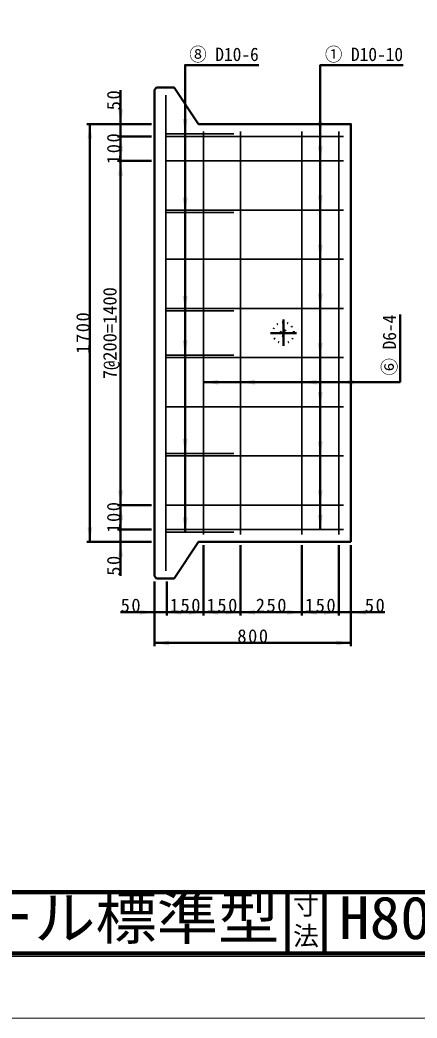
# Model space of a CAD drawing. Units: millimetres, scale not verified, with parts at other scales. Extents: x -2102 to 2102, y -1485 to 1485.
# Drawn here: x 37 to 683, y -1485 to 139 of the extents above; entities that cross this region are included whole.
import ezdxf
from ezdxf.enums import TextEntityAlignment as Align

# ---------------------------------------------------------------- set-up
doc = ezdxf.new("R2010")
doc.units = ezdxf.units.MM
doc.header["$LTSCALE"] = 5
doc.linetypes.add('DOTTED', pattern=[1.75, 0.25, -1.5])
doc.linetypes.add('LONG_DASHED_DOTTED', pattern=[15.25, 12, -1.5, 0.25, -1.5])
doc.layers.add('0-0_V-nasSTD', color=7, linetype='Continuous', lineweight=50)
doc.layers.add('0-1_0', color=7, linetype='Continuous', lineweight=100)
doc.styles.add('ＭＳ ゴシック', font='')
doc.styles.get('ＭＳ ゴシック').set_extended_font_data('MS Gothic')

msp = doc.modelspace()

# ---------------------------------------------------------------- linework, layer by layer
at = {"layer": '0-0_V-nasSTD'}
for p, q in [((259.415, 29.087), (255.815, 25.487)), ((255.815, 25.487), (255.815, -766.113)), ((287.815, 29.087), (259.415, 29.087)), ((287.815, 29.087), (327.815, -30.313)), ((250.815, -30.313), (145.815, -30.313)), ((150.815, -30.313), (150.815, -710.313)), ((250.815, -50.313), (195.815, -50.313)), ((200.815, -50.313), (200.815, -90.313)), ((250.815, -90.313), (195.815, -90.313)), ((200.815, -650.313), (200.815, -90.313)), ((655.815, -450.313), (655.815, -340.313)), ((335.815, -450.313), (655.815, -450.313)), ((250.815, -650.313), (195.815, -650.313)), ((200.815, -690.313), (200.815, -650.313)), ((250.815, -690.313), (195.815, -690.313)), ((250.815, -710.313), (145.815, -710.313)), ((327.815, -710.313), (287.815, -769.713)), ((575.815, -710.313), (327.815, -710.313)), ((335.815, -829.713), (335.815, -715.313)), ((395.815, -829.713), (395.815, -715.313)), ((495.815, -829.713), (495.815, -715.313)), ((555.815, -829.713), (555.815, -715.313)), ((575.815, -879.713), (575.815, -715.313)), ((255.815, -766.113), (259.415, -769.713)), ((255.815, -879.713), (255.815, -774.713)), ((259.415, -769.713), (287.815, -769.713)), ((275.815, -829.713), (275.815, -774.713)), ((275.815, -824.713), (335.815, -824.713)), ((335.815, -824.713), (395.815, -824.713)), ((575.815, -874.713), (255.815, -874.713))]:
    msp.add_line(p, q, dxfattribs=at)
at = {"layer": '0-0_V-nasSTD', "lineweight": 35}
for p, q in [((274.615, 16.687), (274.615, -757.313)), ((273.815, -46.313), (384.844, -46.313)), ((335.815, -698.313), (335.815, -42.313)), ((395.815, -698.313), (395.815, -42.313)), ((495.815, -698.313), (495.815, -42.313)), ((555.815, -698.313), (555.815, -42.313)), ((563.815, -50.313), (275.815, -50.313)), ((563.815, -90.313), (275.815, -90.313)), ((273.815, -174.313), (384.844, -174.313)), ((563.815, -170.313), (275.815, -170.313)), ((563.815, -250.313), (275.815, -250.313)), ((273.815, -334.313), (384.844, -334.313)), ((563.815, -330.313), (275.815, -330.313)), ((273.815, -406.313), (384.844, -406.313)), ((563.815, -410.313), (275.815, -410.313)), ((563.815, -490.313), (275.815, -490.313)), ((273.815, -566.313), (384.844, -566.313)), ((563.815, -570.313), (275.815, -570.313)), ((563.815, -650.313), (275.815, -650.313)), ((273.815, -694.313), (384.844, -694.313)), ((563.815, -690.313), (275.815, -690.313))]:
    msp.add_line(p, q, dxfattribs=at)
at = {"layer": '0-0_V-nasSTD', "linetype": 'LONG_DASHED_DOTTED'}
for p, q in [((465.815, -348.513), (465.815, -390.913)), ((444.615, -370.313), (487.015, -370.313))]:
    msp.add_line(p, q, dxfattribs=at)
at = {"layer": '0-0_V-nasSTD', "lineweight": 100}
for p, q in [((472.5, -1280), (472.5, -1380)), ((532.5, -1280), (532.5, -1380)), ((-1997.5, -1380), (1997.5, -1380))]:
    msp.add_line(p, q, dxfattribs=at)
at = {"layer": '0-0_V-nasSTD', "lineweight": 18}
for points in [[(-2102.5, -1485), (-2102.5, 1485), (2102.5, 1485), (2102.5, -1485)], [(-2002.5, -1385), (-2002.5, 1385), (2002.5, 1385), (2002.5, -1385)]]:
    msp.add_lwpolyline(points, close=True, dxfattribs=at)
at = {"layer": '0-0_V-nasSTD'}
for points in [[(305.815, -694.313), (305.815, 65.687), (425.815, 65.687)], [(525.815, -690.313), (525.815, 65.687), (660.815, 65.687)], [(200.815, -50.313), (200.815, -30.313), (200.815, 24.687)], [(575.815, -710.313), (575.815, -30.313), (327.815, -30.313)], [(200.815, -690.313), (200.815, -710.313), (200.815, -765.313)], [(275.815, -824.713), (255.815, -824.713), (200.815, -824.713)], [(395.815, -824.713), (495.815, -824.713), (555.815, -824.713)], [(555.815, -824.713), (575.815, -824.713), (630.815, -824.713)]]:
    msp.add_lwpolyline(points, dxfattribs=at)
at = {"layer": '0-0_V-nasSTD', "linetype": 'DOTTED'}
for radius in [17.2, 5]:
    msp.add_circle((465.815, -370.313), radius, dxfattribs=at)
at = {"layer": '0-0_V-nasSTD'}
for points in [[(196.815, -6.313), (200.815, -30.313), (200.815, -6.313)], [(200.815, -30.313), (200.815, -6.313), (204.815, -6.313)], [(146.815, -54.313), (150.815, -54.313), (150.815, -30.313)], [(150.815, -54.313), (150.815, -30.313), (154.815, -54.313)], [(301.815, -22.313), (305.815, -46.313), (305.815, -22.313)], [(305.815, -46.313), (305.815, -22.313), (309.815, -22.313)], [(521.815, -26.313), (525.815, -50.313), (525.815, -26.313)], [(525.815, -50.313), (525.815, -26.313), (529.815, -26.313)], [(196.815, -74.313), (200.815, -74.313), (200.815, -50.313)], [(200.815, -74.313), (200.815, -50.313), (204.815, -74.313)], [(196.815, -66.313), (200.815, -90.313), (200.815, -66.313)], [(200.815, -90.313), (200.815, -66.313), (204.815, -66.313)], [(521.815, -66.313), (525.815, -90.313), (525.815, -66.313)], [(525.815, -90.313), (525.815, -66.313), (529.815, -66.313)], [(196.815, -114.313), (200.815, -114.313), (200.815, -90.313)], [(200.815, -114.313), (200.815, -90.313), (204.815, -114.313)], [(301.815, -150.313), (305.815, -174.313), (305.815, -150.313)], [(305.815, -174.313), (305.815, -150.313), (309.815, -150.313)], [(521.815, -146.313), (525.815, -170.313), (525.815, -146.313)], [(525.815, -170.313), (525.815, -146.313), (529.815, -146.313)], [(521.815, -226.313), (525.815, -250.313), (525.815, -226.313)], [(525.815, -250.313), (525.815, -226.313), (529.815, -226.313)], [(521.815, -306.313), (525.815, -330.313), (525.815, -306.313)], [(525.815, -330.313), (525.815, -306.313), (529.815, -306.313)], [(301.815, -310.313), (305.815, -334.313), (305.815, -310.313)], [(305.815, -334.313), (305.815, -310.313), (309.815, -310.313)], [(301.815, -382.313), (305.815, -406.313), (305.815, -382.313)], [(305.815, -406.313), (305.815, -382.313), (309.815, -382.313)], [(521.815, -386.313), (525.815, -410.313), (525.815, -386.313)], [(525.815, -410.313), (525.815, -386.313), (529.815, -386.313)], [(335.815, -450.313), (359.815, -450.313), (359.815, -446.313)], [(335.815, -450.313), (359.815, -454.313), (359.815, -450.313)], [(395.815, -450.313), (419.815, -450.313), (419.815, -446.313)], [(395.815, -450.313), (419.815, -454.313), (419.815, -450.313)], [(495.815, -450.313), (519.815, -450.313), (519.815, -446.313)], [(495.815, -450.313), (519.815, -454.313), (519.815, -450.313)], [(555.815, -450.313), (579.815, -450.313), (579.815, -446.313)], [(555.815, -450.313), (579.815, -454.313), (579.815, -450.313)], [(521.815, -466.313), (525.815, -490.313), (525.815, -466.313)], [(525.815, -490.313), (525.815, -466.313), (529.815, -466.313)], [(301.815, -542.313), (305.815, -566.313), (305.815, -542.313)], [(305.815, -566.313), (305.815, -542.313), (309.815, -542.313)], [(521.815, -546.313), (525.815, -570.313), (525.815, -546.313)], [(525.815, -570.313), (525.815, -546.313), (529.815, -546.313)], [(196.815, -626.313), (200.815, -650.313), (200.815, -626.313)], [(200.815, -650.313), (200.815, -626.313), (204.815, -626.313)], [(521.815, -626.313), (525.815, -650.313), (525.815, -626.313)], [(525.815, -650.313), (525.815, -626.313), (529.815, -626.313)], [(196.815, -674.313), (200.815, -674.313), (200.815, -650.313)], [(200.815, -674.313), (200.815, -650.313), (204.815, -674.313)], [(196.815, -666.313), (200.815, -690.313), (200.815, -666.313)], [(200.815, -690.313), (200.815, -666.313), (204.815, -666.313)], [(301.815, -670.313), (305.815, -694.313), (305.815, -670.313)], [(305.815, -694.313), (305.815, -670.313), (309.815, -670.313)], [(521.815, -666.313), (525.815, -690.313), (525.815, -666.313)], [(525.815, -690.313), (525.815, -666.313), (529.815, -666.313)], [(146.815, -686.313), (150.815, -710.313), (150.815, -686.313)], [(150.815, -710.313), (150.815, -686.313), (154.815, -686.313)], [(196.815, -734.313), (200.815, -734.313), (200.815, -710.313)], [(200.815, -734.313), (200.815, -710.313), (204.815, -734.313)], [(231.815, -824.713), (231.815, -820.713), (255.815, -824.713)], [(231.815, -828.713), (231.815, -824.713), (255.815, -824.713)], [(275.815, -824.713), (299.815, -824.713), (299.815, -820.713)], [(275.815, -824.713), (299.815, -828.713), (299.815, -824.713)], [(311.815, -824.713), (311.815, -820.713), (335.815, -824.713)], [(311.815, -828.713), (311.815, -824.713), (335.815, -824.713)], [(335.815, -824.713), (359.815, -824.713), (359.815, -820.713)], [(335.815, -824.713), (359.815, -828.713), (359.815, -824.713)], [(371.815, -824.713), (371.815, -820.713), (395.815, -824.713)], [(371.815, -828.713), (371.815, -824.713), (395.815, -824.713)], [(395.815, -824.713), (419.815, -824.713), (419.815, -820.713)], [(395.815, -824.713), (419.815, -828.713), (419.815, -824.713)], [(471.815, -824.713), (471.815, -820.713), (495.815, -824.713)], [(471.815, -828.713), (471.815, -824.713), (495.815, -824.713)], [(495.815, -824.713), (519.815, -824.713), (519.815, -820.713)], [(495.815, -824.713), (519.815, -828.713), (519.815, -824.713)], [(531.815, -824.713), (531.815, -820.713), (555.815, -824.713)], [(531.815, -828.713), (531.815, -824.713), (555.815, -824.713)], [(575.815, -824.713), (599.815, -824.713), (599.815, -820.713)], [(575.815, -824.713), (599.815, -828.713), (599.815, -824.713)], [(255.815, -874.713), (279.815, -874.713), (279.815, -870.713)], [(255.815, -874.713), (279.815, -878.713), (279.815, -874.713)], [(551.815, -874.713), (551.815, -870.713), (575.815, -874.713)], [(551.815, -878.713), (551.815, -874.713), (575.815, -874.713)]]:
    msp.add_solid(points, dxfattribs=at)
at = {"layer": '0-1_0'}
msp.add_line((-1997.5, -1280), (1997.5, -1280), dxfattribs=at)

# ---------------------------------------------------------------- texts
at = {"layer": '0-0_V-nasSTD', "style": 'ＭＳ ゴシック'}
for s, height, width, p in [('⑧ D10-6', 21.85, 0.95, (312.544, 65.687)), ('① D10-10', 21.85, 0.95, (533.386, 65.687)), ('1stタッチウォール標準型', 69.65, 1.05, (-687.75, -1377.53)), ('H800×B800×L1997×t80', 69.65, 1.05, (556.5, -1377.492))]:
    msp.add_text(s, height=height, dxfattribs=dict(at, width=width)).set_placement(p, align=Align.BOTTOM_LEFT)
msp.add_text('7@200=1400', height=21.99, rotation=90, dxfattribs=at).set_placement((200.815, -445.313), align=Align.BOTTOM_LEFT)
at = {"layer": '0-0_V-nasSTD', "style": 'ＭＳ ゴシック', "width": 0.95}
msp.add_text('⑥ D6-4', height=21.85, rotation=90, dxfattribs=at).set_placement((655.815, -439.425), align=Align.BOTTOM_LEFT)
at = {"layer": '0-0_V-nasSTD', "style": 'ＭＳ ゴシック'}
for s, p in [('寸', (481.482, -1326.001)), ('法', (481.476, -1375.99))]:
    msp.add_text(s, height=30.79, dxfattribs=at).set_placement(p, align=Align.BOTTOM_LEFT)
at = {"layer": '0-0_V-nasSTD', "char_height": 21.99, "attachment_point": 7, "rotation": 90, "style": 'ＭＳ ゴシック'}
for s, insert in [('\\T1.17;50', (200.815, -7.813)), ('\\T1.17;100', (200.815, -95.313)), ('\\T1.17;1700', (150.815, -404.063)), ('\\T1.17;100', (200.815, -695.313)), ('\\T1.17;50', (200.815, -765.313))]:
    msp.add_mtext(s, dxfattribs=dict(at, insert=insert))
at = {"layer": '0-0_V-nasSTD', "char_height": 21.99, "attachment_point": 7, "style": 'ＭＳ ゴシック'}
for s, insert in [('\\T1.17;50', (200.815, -824.713)), ('\\T1.17;150', (280.815, -824.713)), ('\\T1.17;150', (340.815, -824.713)), ('\\T1.17;250', (420.815, -824.713)), ('\\T1.17;150', (500.815, -824.713)), ('\\T1.17;50', (598.315, -824.713)), ('\\T1.17;800', (390.815, -874.713))]:
    msp.add_mtext(s, dxfattribs=dict(at, insert=insert))

doc.saveas('drawing.dxf')
